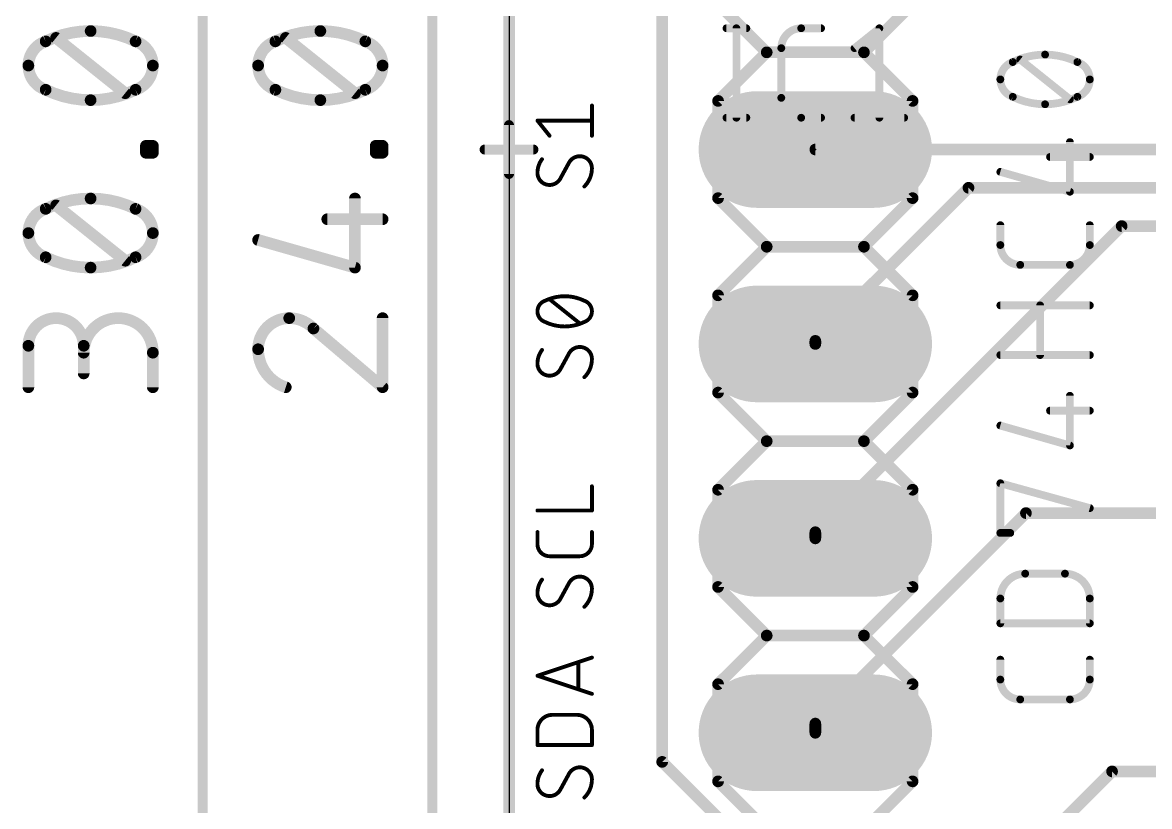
# Model space of a CAD drawing. Extents: x -6 to 135, y -6 to 36.
# Drawn here: x -6.35 to 8.36, y 6.42 to 16.66 of the extents above; entities that cross this region are included whole.
import ezdxf

# ---------------------------------------------------------------- set-up
doc = ezdxf.new("R2010")
doc.units = 0
for name, color, linetype in [('1', 12, 'CONTINUOUS'), ('16', 132, 'CONTINUOUS'), ('17', 110, 'CONTINUOUS'), ('20', 31, 'CONTINUOUS'), ('21', 253, 'CONTINUOUS'), ('23', 53, 'CONTINUOUS'), ('25', 253, 'CONTINUOUS'), ('27', 253, 'CONTINUOUS'), ('47', 253, 'CONTINUOUS'), ('51', 253, 'CONTINUOUS')]:
    doc.layers.add(name, color=color, linetype=linetype)

# ---------------------------------------------------------------- blocks, each defined once
blk = doc.blocks.new('RECT')
blk.add_solid([(-0.5, -0.5), (0.5, -0.5), (-0.5, 0.5), (0.5, 0.5)])
blk = doc.blocks.new('LONGP100')
at = {"const_width": 1}
blk.add_lwpolyline([(-0.5, 0), (0.5, 0)], dxfattribs=at)
at = {"const_width": 0.5}
for points in [[(-0.5, 0.25, 1), (-0.5, -0.25)], [(0.5, -0.25, 1), (0.5, 0.25)]]:
    blk.add_lwpolyline(points, format="xyb", dxfattribs=at)

msp = doc.modelspace()

# ---------------------------------------------------------------- linework, layer by layer
at = {"layer": '1', "const_width": 0.1524}
for points in [[(0, 28), (0, 2)], [(6, 5), (7.875, 6.875)], [(7.875, 6.875), (9.125, 6.875)]]:
    msp.add_lwpolyline(points, dxfattribs=at)
at = {"layer": '1', "const_width": 0.0762}
for points in [[(7.875, 6.9131, 1), (7.875, 6.8369)], [(7.9019, 6.8481, 1), (7.8481, 6.9019)]]:
    msp.add_lwpolyline(points, format="xyb", dxfattribs=at)
at = {"layer": '16', "const_width": 0.1524}
for points in [[(0, 28), (0, 2)], [(2, 7), (2, 25.4)], [(4, 15), (12.5, 15)], [(4, 12.5), (6, 14.5)], [(6, 14.5), (14, 14.5)], [(8, 14), (4, 10)], [(22.952, 14), (8, 14)], [(4, 12.5), (4, 12.46)], [(6.75, 10.25), (4, 7.5)], [(18, 10.25), (6.75, 10.25)], [(4, 10), (4, 9.92)], [(4, 7.5), (4, 7.38)], [(2, 7), (4, 5)]]:
    msp.add_lwpolyline(points, dxfattribs=at)
at = {"layer": '16', "const_width": 0.0762}
for points in [[(4, 15.0381, 1), (4, 14.9619)], [(6, 14.5381, 1), (6, 14.4619)], [(6.0269, 14.4731, 1), (5.9731, 14.5269)], [(8, 14.0381, 1), (8, 13.9619)], [(8.0269, 13.9731, 1), (7.9731, 14.0269)], [(4.0381, 12.5, 1), (3.9619, 12.5)], [(3.9731, 12.5269, 1), (4.0269, 12.4731)], [(3.9619, 12.46, 1), (4.0381, 12.46)], [(6.75, 10.2881, 1), (6.75, 10.2119)], [(6.7769, 10.2231, 1), (6.7231, 10.2769)], [(4.0381, 10, 1), (3.9619, 10)], [(3.9731, 10.0269, 1), (4.0269, 9.9731)], [(3.9619, 9.92, 1), (4.0381, 9.92)], [(4.0381, 7.5, 1), (3.9619, 7.5)], [(3.9731, 7.5269, 1), (4.0269, 7.4731)], [(3.9619, 7.38, 1), (4.0381, 7.38)], [(2.0269, 7.0269, 1), (1.9731, 6.9731)], [(1.9619, 7, 1), (2.0381, 7)]]:
    msp.add_lwpolyline(points, format="xyb", dxfattribs=at)
at = {"layer": '20'}
msp.add_line((0, 28), (0, 2), dxfattribs=at)
at = {"layer": '21', "const_width": 0.1524}
for points in [[(3.365, 16.27), (2.73, 16.905)], [(5.27, 16.905), (4.635, 16.27)], [(2.73, 15.635), (3.365, 16.27)], [(3.365, 16.27), (4.635, 16.27)], [(4.635, 16.27), (5.27, 15.635)], [(2.73, 14.365), (2.73, 15.635)], [(5.27, 15.635), (5.27, 14.365)], [(3.365, 13.73), (2.73, 14.365)], [(5.27, 14.365), (4.635, 13.73)], [(2.73, 13.095), (3.365, 13.73)], [(3.365, 13.73), (4.635, 13.73)], [(4.635, 13.73), (5.27, 13.095)], [(2.73, 11.825), (2.73, 13.095)], [(5.27, 13.095), (5.27, 11.825)], [(2.73, 11.825), (3.365, 11.19)], [(4.635, 11.19), (5.27, 11.825)], [(2.73, 10.555), (3.365, 11.19)], [(3.365, 11.19), (4.635, 11.19)], [(4.635, 11.19), (5.27, 10.555)], [(2.73, 9.285), (2.73, 10.555)], [(5.27, 10.555), (5.27, 9.285)], [(3.365, 8.65), (2.73, 9.285)], [(5.27, 9.285), (4.635, 8.65)], [(2.73, 8.015), (3.365, 8.65)], [(3.365, 8.65), (4.635, 8.65)], [(4.635, 8.65), (5.27, 8.015)], [(2.73, 6.745), (2.73, 8.015)], [(5.27, 8.015), (5.27, 6.745)], [(3.365, 6.11), (2.73, 6.745)], [(5.27, 6.745), (4.635, 6.11)]]:
    msp.add_lwpolyline(points, dxfattribs=at)
at = {"layer": '21', "const_width": 0.0762}
for points in [[(3.365, 16.3081, 1), (3.365, 16.2319)], [(3.3919, 16.2431, 1), (3.3381, 16.2969)], [(3.3381, 16.2431, 1), (3.3919, 16.2969)], [(4.6619, 16.2969, 1), (4.6081, 16.2431)], [(4.6081, 16.2969, 1), (4.6619, 16.2431)], [(4.635, 16.2319, 1), (4.635, 16.3081)], [(2.7681, 15.635, 1), (2.6919, 15.635)], [(2.7031, 15.6619, 1), (2.7569, 15.6081)], [(5.3081, 15.635, 1), (5.2319, 15.635)], [(5.2431, 15.6081, 1), (5.2969, 15.6619)], [(2.7569, 14.3919, 1), (2.7031, 14.3381)], [(5.2969, 14.3381, 1), (5.2431, 14.3919)], [(2.6919, 14.365, 1), (2.7681, 14.365)], [(5.2319, 14.365, 1), (5.3081, 14.365)], [(3.365, 13.7681, 1), (3.365, 13.6919)], [(3.3919, 13.7031, 1), (3.3381, 13.7569)], [(3.3381, 13.7031, 1), (3.3919, 13.7569)], [(4.6619, 13.7569, 1), (4.6081, 13.7031)], [(4.6081, 13.7569, 1), (4.6619, 13.7031)], [(4.635, 13.6919, 1), (4.635, 13.7681)], [(2.7681, 13.095, 1), (2.6919, 13.095)], [(2.7031, 13.1219, 1), (2.7569, 13.0681)], [(5.3081, 13.095, 1), (5.2319, 13.095)], [(5.2431, 13.0681, 1), (5.2969, 13.1219)], [(2.6919, 11.825, 1), (2.7681, 11.825)], [(2.7569, 11.8519, 1), (2.7031, 11.7981)], [(5.2319, 11.825, 1), (5.3081, 11.825)], [(5.2969, 11.7981, 1), (5.2431, 11.8519)], [(3.365, 11.2281, 1), (3.365, 11.1519)], [(3.3919, 11.1631, 1), (3.3381, 11.2169)], [(3.3381, 11.1631, 1), (3.3919, 11.2169)], [(4.6619, 11.2169, 1), (4.6081, 11.1631)], [(4.6081, 11.2169, 1), (4.6619, 11.1631)], [(4.635, 11.1519, 1), (4.635, 11.2281)], [(2.7681, 10.555, 1), (2.6919, 10.555)], [(2.7031, 10.5819, 1), (2.7569, 10.5281)], [(5.3081, 10.555, 1), (5.2319, 10.555)], [(5.2431, 10.5281, 1), (5.2969, 10.5819)], [(2.6919, 9.285, 1), (2.7681, 9.285)], [(2.7569, 9.3119, 1), (2.7031, 9.2581)], [(5.2319, 9.285, 1), (5.3081, 9.285)], [(5.2969, 9.2581, 1), (5.2431, 9.3119)], [(3.365, 8.6881, 1), (3.365, 8.6119)], [(3.3919, 8.6231, 1), (3.3381, 8.6769)], [(3.3381, 8.6231, 1), (3.3919, 8.6769)], [(4.6619, 8.6769, 1), (4.6081, 8.6231)], [(4.6081, 8.6769, 1), (4.6619, 8.6231)], [(4.635, 8.6119, 1), (4.635, 8.6881)], [(2.7681, 8.015, 1), (2.6919, 8.015)], [(2.7031, 8.0419, 1), (2.7569, 7.9881)], [(5.3081, 8.015, 1), (5.2319, 8.015)], [(5.2431, 7.9881, 1), (5.2969, 8.0419)], [(2.6919, 6.745, 1), (2.7681, 6.745)], [(2.7569, 6.7719, 1), (2.7031, 6.7181)], [(5.2319, 6.745, 1), (5.3081, 6.745)], [(5.2969, 6.7181, 1), (5.2431, 6.7719)]]:
    msp.add_lwpolyline(points, format="xyb", dxfattribs=at)
at = {"layer": '23'}
msp.add_point((4, 15), dxfattribs=at)
at = {"layer": '25'}
for points, const_width in [([(2.8394, 16.5842), (3.099, 16.5842)], 0.1016), ([(2.9692, 16.5842), (2.9692, 15.4158)], 0.1016), ([(3.8154, 16.5842), (4.075, 16.5842)], 0.1016), ([(4.5115, 16.3246), (4.8361, 16.5842)], 0.1016), ([(4.8361, 16.5842), (4.8361, 15.4158)], 0.1016), ([(3.5557, 15.6754), (3.5557, 16.3246)], 0.1016), ([(1.0826, 15.1803), (1.0826, 15.5754)], 0.0508), ([(2.8394, 15.4158), (3.099, 15.4158)], 0.1016), ([(4.075, 15.4158), (3.8154, 15.4158)], 0.1016), ([(4.5115, 15.4158), (5.1606, 15.4158)], 0.1016), ([(0.5294, 15.1803), (0.3714, 15.3779)], 0.0508), ([(0.3714, 15.3779), (1.0826, 15.3779)], 0.0508), ([(0.7863, 14.8335), (0.6677, 14.6162)], 0.0508), ([(0.9246, 12.7278), (0.5294, 13.0439)], 0.0508), ([(0.7863, 12.3415), (0.6677, 12.1242)], 0.0508), ([(1.0826, 10.2839), (1.0826, 10.6)], 0.0508), ([(0.3714, 10.2839), (1.0826, 10.2839)], 0.0508), ([(0.3714, 9.8446), (0.3714, 10.0026)], 0.0508), ([(1.0826, 10.0026), (1.0826, 9.8446)], 0.0508), ([(0.9246, 9.6865), (0.5294, 9.6865)], 0.0508), ([(0.7863, 9.3415), (0.6677, 9.1242)], 0.0508), ([(0.3714, 8.1254), (1.0826, 8.3625)], 0.0508), ([(0.9048, 8.3032), (0.9048, 7.9476)], 0.0508), ([(1.0826, 7.8883), (0.3714, 8.1254)], 0.0508), ([(0.569, 7.6143), (0.885, 7.6143)], 0.0508), ([(0.3714, 7.2192), (0.3714, 7.4168)], 0.0508), ([(1.0826, 7.4168), (1.0826, 7.2192)], 0.0508), ([(1.0826, 7.2192), (0.3714, 7.2192)], 0.0508), ([(0.7863, 6.8495), (0.6677, 6.6322)], 0.0508)]:
    msp.add_lwpolyline(points, dxfattribs=dict(at, const_width=const_width))
for points, const_width in [([(2.8394, 16.6096, 1), (2.8394, 16.5588)], 0.0508), ([(2.9946, 16.5842, 1), (2.9438, 16.5842)], 0.0508), ([(3.099, 16.5588, 1), (3.099, 16.6096)], 0.0508), ([(3.8154, 16.5842, 0.4142), (3.5557, 16.3246)], 0.1016), ([(3.8154, 16.6096, 1), (3.8154, 16.5588)], 0.0508), ([(3.8154, 16.5588, 1), (3.8154, 16.6096)], 0.0508), ([(4.075, 16.5588, 1), (4.075, 16.6096)], 0.0508), ([(4.8615, 16.5842, 1), (4.8107, 16.5842)], 0.0508), ([(4.8519, 16.5644, 1), (4.8202, 16.604)], 0.0508), ([(3.5811, 16.3246, 1), (3.5303, 16.3246)], 0.0508), ([(3.5303, 16.3246, 1), (3.5811, 16.3246)], 0.0508), ([(4.4957, 16.3444, 1), (4.5274, 16.3047)], 0.0508), ([(1.0953, 15.5754, 1), (1.0699, 15.5754)], 0.0254), ([(3.5557, 15.6754, 0.4142), (3.8154, 15.4158)], 0.1016), ([(3.5811, 15.6754, 1), (3.5303, 15.6754)], 0.0508), ([(3.5303, 15.6754, 1), (3.5811, 15.6754)], 0.0508), ([(2.8394, 15.4412, 1), (2.8394, 15.3904)], 0.0508), ([(3.099, 15.3904, 1), (3.099, 15.4412)], 0.0508), ([(3.8154, 15.4412, 1), (3.8154, 15.3904)], 0.0508), ([(3.8154, 15.3904, 1), (3.8154, 15.4412)], 0.0508), ([(4.075, 15.3904, 1), (4.075, 15.4412)], 0.0508), ([(4.5115, 15.4412, 1), (4.5115, 15.3904)], 0.0508), ([(5.1606, 15.3904, 1), (5.1606, 15.4412)], 0.0508), ([(0.3813, 15.3858, 1), (0.3615, 15.37)], 0.0254), ([(0.3714, 15.3906, 1), (0.3714, 15.3652)], 0.0254), ([(1.0826, 15.3652, 1), (1.0826, 15.3906)], 0.0254), ([(2.9438, 15.4158, 1), (2.9946, 15.4158)], 0.0508), ([(4.8107, 15.4158, 1), (4.8615, 15.4158)], 0.0508), ([(0.5195, 15.1724, 1), (0.5394, 15.1883)], 0.0254), ([(1.0699, 15.1803, 1), (1.0953, 15.1803)], 0.0254), ([(0.4307, 14.873, 0.1623), (0.3714, 14.6952)], 0.0508), ([(0.4408, 14.8654, 1), (0.4205, 14.8806)], 0.0254), ([(0.9246, 14.9125, 0.2656), (0.7863, 14.8335)], 0.0508), ([(1.0826, 14.7545, 0.4142), (0.9246, 14.9125)], 0.0508), ([(0.9246, 14.9252, 1), (0.9246, 14.8998)], 0.0254), ([(0.9246, 14.8998, 1), (0.9246, 14.9252)], 0.0254), ([(0.3714, 14.6952, 0.4142), (0.5294, 14.5372)], 0.0508), ([(0.3841, 14.6952, 1), (0.3587, 14.6952)], 0.0254), ([(0.7753, 14.8399, 1), (0.7972, 14.827)], 0.0254), ([(0.7974, 14.8274, 1), (0.7751, 14.8396)], 0.0254), ([(0.9838, 14.5174, 0.2), (1.0826, 14.7545)], 0.0508), ([(1.0953, 14.7545, 1), (1.0699, 14.7545)], 0.0254), ([(1.0699, 14.7545, 1), (1.0953, 14.7545)], 0.0254), ([(0.3587, 14.6952, 1), (0.3841, 14.6952)], 0.0254), ([(0.5294, 14.5372, 0.2656), (0.6677, 14.6162)], 0.0508), ([(0.6566, 14.6223, 1), (0.6789, 14.6101)], 0.0254), ([(0.6787, 14.6097, 1), (0.6568, 14.6226)], 0.0254), ([(0.5294, 14.5499, 1), (0.5294, 14.5245)], 0.0254), ([(0.5294, 14.5245, 1), (0.5294, 14.5499)], 0.0254), ([(0.9749, 14.5264, 1), (0.9928, 14.5084)], 0.0254), ([(0.727, 13.0834, 0.1139), (0.4702, 13.0242)], 0.0508), ([(0.9838, 13.0242, 0.1139), (0.727, 13.0834)], 0.0508), ([(0.727, 13.0961, 1), (0.727, 13.0707)], 0.0254), ([(0.727, 13.0707, 1), (0.727, 13.0961)], 0.0254), ([(0.4702, 13.0242, 0.3205), (0.3714, 12.8859)], 0.0508), ([(0.4646, 13.0356, 1), (0.4757, 13.0128)], 0.0254), ([(0.4743, 13.0122, 1), (0.4661, 13.0362)], 0.0254), ([(0.5374, 13.0539, 1), (0.5215, 13.034)], 0.0254), ([(1.0826, 12.8859, 0.3205), (0.9838, 13.0242)], 0.0508), ([(0.9879, 13.0362, 1), (0.9797, 13.0122)], 0.0254), ([(0.9783, 13.0128, 1), (0.9894, 13.0356)], 0.0254), ([(0.3714, 12.8859, 0.3205), (0.4702, 12.7476)], 0.0508), ([(0.3841, 12.8859, 1), (0.3587, 12.8859)], 0.0254), ([(0.3587, 12.8859, 1), (0.3841, 12.8859)], 0.0254), ([(0.9838, 12.7476, 0.3205), (1.0826, 12.8859)], 0.0508), ([(1.0953, 12.8859, 1), (1.0699, 12.8859)], 0.0254), ([(1.0699, 12.8859, 1), (1.0953, 12.8859)], 0.0254), ([(0.4702, 12.7476, 0.1139), (0.727, 12.6883)], 0.0508), ([(0.4757, 12.759, 1), (0.4646, 12.7362)], 0.0254), ([(0.4661, 12.7356, 1), (0.4743, 12.7596)], 0.0254), ([(0.727, 12.6883, 0.1139), (0.9838, 12.7476)], 0.0508), ([(0.727, 12.701, 1), (0.727, 12.6756)], 0.0254), ([(0.727, 12.6756, 1), (0.727, 12.701)], 0.0254), ([(0.9166, 12.7179, 1), (0.9325, 12.7378)], 0.0254), ([(0.9797, 12.7596, 1), (0.9879, 12.7356)], 0.0254), ([(0.9894, 12.7362, 1), (0.9783, 12.759)], 0.0254), ([(0.4307, 12.381, 0.1623), (0.3714, 12.2032)], 0.0508), ([(0.4408, 12.3734, 1), (0.4205, 12.3886)], 0.0254), ([(0.9246, 12.4205, 0.2656), (0.7863, 12.3415)], 0.0508), ([(0.7974, 12.3354, 1), (0.7751, 12.3476)], 0.0254), ([(1.0826, 12.2625, 0.4142), (0.9246, 12.4205)], 0.0508), ([(0.9246, 12.4332, 1), (0.9246, 12.4078)], 0.0254), ([(0.9246, 12.4078, 1), (0.9246, 12.4332)], 0.0254), ([(0.3714, 12.2032, 0.4142), (0.5294, 12.0452)], 0.0508), ([(0.3841, 12.2032, 1), (0.3587, 12.2032)], 0.0254), ([(0.3587, 12.2032, 1), (0.3841, 12.2032)], 0.0254), ([(0.7753, 12.3479, 1), (0.7972, 12.335)], 0.0254), ([(0.9838, 12.0254, 0.2), (1.0826, 12.2625)], 0.0508), ([(1.0953, 12.2625, 1), (1.0699, 12.2625)], 0.0254), ([(1.0699, 12.2625, 1), (1.0953, 12.2625)], 0.0254), ([(0.5294, 12.0452, 0.2656), (0.6677, 12.1242)], 0.0508), ([(0.5294, 12.0579, 1), (0.5294, 12.0325)], 0.0254), ([(0.5294, 12.0325, 1), (0.5294, 12.0579)], 0.0254), ([(0.6566, 12.1303, 1), (0.6789, 12.1181)], 0.0254), ([(0.6787, 12.1177, 1), (0.6568, 12.1306)], 0.0254), ([(0.9749, 12.0344, 1), (0.9928, 12.0164)], 0.0254), ([(1.0953, 10.6, 1), (1.0699, 10.6)], 0.0254), ([(0.3714, 10.2966, 1), (0.3714, 10.2712)], 0.0254), ([(1.0826, 10.2712, 1), (1.0826, 10.2966)], 0.0254), ([(1.0699, 10.2839, 1), (1.0953, 10.2839)], 0.0254), ([(0.3841, 10.0026, 1), (0.3587, 10.0026)], 0.0254), ([(1.0953, 10.0026, 1), (1.0699, 10.0026)], 0.0254), ([(0.3714, 9.8446, 0.4142), (0.5294, 9.6865)], 0.0508), ([(0.3841, 9.8446, 1), (0.3587, 9.8446)], 0.0254), ([(0.9246, 9.6865, 0.4142), (1.0826, 9.8446)], 0.0508), ([(1.0953, 9.8446, 1), (1.0699, 9.8446)], 0.0254), ([(0.3587, 9.8446, 1), (0.3841, 9.8446)], 0.0254), ([(1.0699, 9.8446, 1), (1.0953, 9.8446)], 0.0254), ([(0.5294, 9.6992, 1), (0.5294, 9.6738)], 0.0254), ([(0.5294, 9.6738, 1), (0.5294, 9.6992)], 0.0254), ([(0.9246, 9.6992, 1), (0.9246, 9.6738)], 0.0254), ([(0.9246, 9.6738, 1), (0.9246, 9.6992)], 0.0254), ([(0.9246, 9.4205, 0.2656), (0.7863, 9.3415)], 0.0508), ([(1.0826, 9.2625, 0.4142), (0.9246, 9.4205)], 0.0508), ([(0.9246, 9.4332, 1), (0.9246, 9.4078)], 0.0254), ([(0.9246, 9.4078, 1), (0.9246, 9.4332)], 0.0254), ([(0.4307, 9.381, 0.1623), (0.3714, 9.2032)], 0.0508), ([(0.4408, 9.3734, 1), (0.4205, 9.3886)], 0.0254), ([(0.7753, 9.3479, 1), (0.7972, 9.335)], 0.0254), ([(0.7974, 9.3354, 1), (0.7751, 9.3476)], 0.0254), ([(0.9838, 9.0254, 0.2), (1.0826, 9.2625)], 0.0508), ([(1.0953, 9.2625, 1), (1.0699, 9.2625)], 0.0254), ([(1.0699, 9.2625, 1), (1.0953, 9.2625)], 0.0254), ([(0.3714, 9.2032, 0.4142), (0.5294, 9.0452)], 0.0508), ([(0.3841, 9.2032, 1), (0.3587, 9.2032)], 0.0254), ([(0.3587, 9.2032, 1), (0.3841, 9.2032)], 0.0254), ([(0.5294, 9.0452, 0.2656), (0.6677, 9.1242)], 0.0508), ([(0.6566, 9.1303, 1), (0.6789, 9.1181)], 0.0254), ([(0.6787, 9.1177, 1), (0.6568, 9.1306)], 0.0254), ([(0.5294, 9.0579, 1), (0.5294, 9.0325)], 0.0254), ([(0.5294, 9.0325, 1), (0.5294, 9.0579)], 0.0254), ([(0.9749, 9.0344, 1), (0.9928, 9.0164)], 0.0254), ([(0.9175, 8.3032, 1), (0.8921, 8.3032)], 0.0254), ([(1.0866, 8.3504, 1), (1.0786, 8.3745)], 0.0254), ([(0.3754, 8.1375, 1), (0.3674, 8.1134)], 0.0254), ([(0.3674, 8.1375, 1), (0.3754, 8.1134)], 0.0254), ([(0.8921, 7.9476, 1), (0.9175, 7.9476)], 0.0254), ([(1.0786, 7.8763, 1), (1.0866, 7.9004)], 0.0254), ([(0.569, 7.6143, 0.4142), (0.3714, 7.4168)], 0.0508), ([(0.569, 7.627, 1), (0.569, 7.6016)], 0.0254), ([(0.569, 7.6016, 1), (0.569, 7.627)], 0.0254), ([(1.0826, 7.4168, 0.4142), (0.885, 7.6143)], 0.0508), ([(0.885, 7.627, 1), (0.885, 7.6016)], 0.0254), ([(0.885, 7.6016, 1), (0.885, 7.627)], 0.0254), ([(0.3841, 7.4168, 1), (0.3587, 7.4168)], 0.0254), ([(0.3587, 7.4168, 1), (0.3841, 7.4168)], 0.0254), ([(1.0953, 7.4168, 1), (1.0699, 7.4168)], 0.0254), ([(1.0699, 7.4168, 1), (1.0953, 7.4167)], 0.0254), ([(0.3714, 7.2319, 1), (0.3714, 7.2065)], 0.0254), ([(0.3587, 7.2192, 1), (0.3841, 7.2192)], 0.0254), ([(1.0699, 7.2192, 1), (1.0953, 7.2192)], 0.0254), ([(1.0826, 7.2065, 1), (1.0826, 7.2319)], 0.0254), ([(0.9246, 6.9285, 0.2656), (0.7863, 6.8495)], 0.0508), ([(1.0826, 6.7705, 0.4142), (0.9246, 6.9285)], 0.0508), ([(0.9246, 6.9412, 1), (0.9246, 6.9158)], 0.0254), ([(0.9246, 6.9158, 1), (0.9246, 6.9412)], 0.0254), ([(0.4307, 6.889, 0.1623), (0.3714, 6.7112)], 0.0508), ([(0.4408, 6.8814, 1), (0.4205, 6.8966)], 0.0254), ([(0.7753, 6.8559, 1), (0.7972, 6.843)], 0.0254), ([(0.7974, 6.8434, 1), (0.7751, 6.8556)], 0.0254), ([(0.9838, 6.5334, 0.2), (1.0826, 6.7705)], 0.0508), ([(1.0953, 6.7705, 1), (1.0699, 6.7705)], 0.0254), ([(1.0699, 6.7705, 1), (1.0953, 6.7705)], 0.0254), ([(0.3714, 6.7112, 0.4142), (0.5294, 6.5532)], 0.0508), ([(0.3841, 6.7112, 1), (0.3587, 6.7112)], 0.0254), ([(0.3587, 6.7112, 1), (0.3841, 6.7112)], 0.0254), ([(0.5294, 6.5532, 0.2656), (0.6677, 6.6322)], 0.0508), ([(0.6566, 6.6383, 1), (0.6789, 6.6261)], 0.0254), ([(0.6787, 6.6257, 1), (0.6568, 6.6386)], 0.0254), ([(0.5294, 6.5659, 1), (0.5294, 6.5405)], 0.0254), ([(0.5294, 6.5405, 1), (0.5294, 6.5659)], 0.0254), ([(0.9749, 6.5424, 1), (0.9928, 6.5244)], 0.0254)]:
    msp.add_lwpolyline(points, format="xyb", dxfattribs=dict(at, const_width=const_width))
at = {"layer": '27'}
for points, const_width in [([(6.5781, 16.1432, 0.3205), (6.4158, 15.9161)], 0.1016), ([(6.5669, 16.1661, 1), (6.5892, 16.1204)], 0.0508), ([(7, 16.2406, 0.1139), (6.5781, 16.1432)], 0.1016), ([(6.5863, 16.1192, 1), (6.5698, 16.1673)], 0.0508), ([(6.6913, 16.1955, 1), (6.6596, 16.1559)], 0.0508), ([(7.4219, 16.1432, 0.1139), (7, 16.2406)], 0.1016), ([(7, 16.266, 1), (7, 16.2152)], 0.0508), ([(7, 16.2152, 1), (7, 16.266)], 0.0508), ([(7.4302, 16.1673, 1), (7.4137, 16.1192)], 0.0508), ([(7.5842, 15.9161, 0.3205), (7.4219, 16.1432)], 0.1016), ([(7.4108, 16.1204, 1), (7.4331, 16.1661)], 0.0508), ([(6.4158, 15.9161, 0.3205), (6.5781, 15.6889)], 0.1016), ([(6.4412, 15.9161, 1), (6.3904, 15.9161)], 0.0508), ([(6.3904, 15.9161, 1), (6.4412, 15.9161)], 0.0508), ([(7.4219, 15.6889, 0.3205), (7.5842, 15.9161)], 0.1016), ([(7.6096, 15.9161, 1), (7.5588, 15.9161)], 0.0508), ([(7.5588, 15.9161, 1), (7.6096, 15.9161)], 0.0508), ([(6.5892, 15.7117, 1), (6.5669, 15.666)], 0.0508), ([(6.5781, 15.6889, 0.1139), (7, 15.5915)], 0.1016), ([(6.5698, 15.6648, 1), (6.5863, 15.7129)], 0.0508), ([(7, 15.5915, 0.1139), (7.4219, 15.6889)], 0.1016), ([(7, 15.6169, 1), (7, 15.5661)], 0.0508), ([(7, 15.5661, 1), (7, 15.6169)], 0.0508), ([(7.3087, 15.6366, 1), (7.3404, 15.6762)], 0.0508), ([(7.4137, 15.7129, 1), (7.4302, 15.6648)], 0.0508), ([(7.4331, 15.666, 1), (7.4108, 15.7117)], 0.0508), ([(7.35, 15.0976, 1), (7.2992, 15.0976)], 0.0508), ([(7.0649, 14.9283, 1), (7.0649, 14.8775)], 0.0508), ([(7.5842, 14.8775, 1), (7.5842, 14.9283)], 0.0508), ([(6.4228, 14.7326, 1), (6.4088, 14.6837)], 0.0508), ([(7.2992, 14.4485, 1), (7.35, 14.4485)], 0.0508), ([(7.3176, 14.4241, 1), (7.3315, 14.4729)], 0.0508), ([(6.4412, 14.012, 1), (6.3904, 14.012)], 0.0508), ([(7.6096, 14.012, 1), (7.5588, 14.012)], 0.0508), ([(6.4158, 13.7523, 0.4142), (6.6754, 13.4927)], 0.1016), ([(6.4412, 13.7523, 1), (6.3904, 13.7523)], 0.0508), ([(6.3904, 13.7523, 1), (6.4412, 13.7523)], 0.0508), ([(7.3246, 13.4927, 0.4142), (7.5842, 13.7523)], 0.1016), ([(7.6096, 13.7523, 1), (7.5588, 13.7523)], 0.0508), ([(7.5588, 13.7523, 1), (7.6096, 13.7523)], 0.0508), ([(6.6754, 13.5181, 1), (6.6754, 13.4673)], 0.0508), ([(6.6754, 13.4673, 1), (6.6754, 13.5181)], 0.0508), ([(7.3246, 13.5181, 1), (7.3246, 13.4673)], 0.0508), ([(7.3246, 13.4673, 1), (7.3246, 13.5181)], 0.0508), ([(6.4158, 12.9894, 1), (6.4158, 12.9386)], 0.0508), ([(6.9605, 12.964, 1), (6.9097, 12.964)], 0.0508), ([(7.5842, 12.9386, 1), (7.5842, 12.9894)], 0.0508), ([(6.4158, 12.3403, 1), (6.4158, 12.2895)], 0.0508), ([(7.5842, 12.2895, 1), (7.5842, 12.3403)], 0.0508), ([(6.9097, 12.3149, 1), (6.9605, 12.3149)], 0.0508), ([(7.35, 11.7829, 1), (7.2992, 11.7829)], 0.0508), ([(7.0649, 11.6136, 1), (7.0649, 11.5628)], 0.0508), ([(7.5842, 11.5628, 1), (7.5842, 11.6136)], 0.0508), ([(6.4228, 11.4179, 1), (6.4088, 11.369)], 0.0508), ([(7.2992, 11.1338, 1), (7.35, 11.1338)], 0.0508), ([(7.3176, 11.1094, 1), (7.3315, 11.1582)], 0.0508), ([(6.4412, 10.6399, 1), (6.3904, 10.6399)], 0.0508), ([(6.4226, 10.6644, 1), (6.409, 10.6155)], 0.0508), ([(7.5774, 10.2909, 1), (7.591, 10.3398)], 0.0508), ([(6.4158, 10.0162, 1), (6.4158, 9.9654)], 0.0508), ([(6.3904, 9.9908, 1), (6.4412, 9.9908)], 0.0508), ([(6.5456, 9.9654, 1), (6.5456, 10.0162)], 0.0508), ([(6.7404, 9.4588, 0.4142), (6.4158, 9.1343)], 0.1016), ([(6.7404, 9.4842, 1), (6.7404, 9.4334)], 0.0508), ([(6.7404, 9.4334, 1), (6.7404, 9.4842)], 0.0508), ([(7.5842, 9.1343, 0.4142), (7.2596, 9.4588)], 0.1016), ([(7.2596, 9.4842, 1), (7.2596, 9.4334)], 0.0508), ([(7.2596, 9.4334, 1), (7.2596, 9.4842)], 0.0508), ([(6.4412, 9.1343, 1), (6.3904, 9.1343)], 0.0508), ([(6.3904, 9.1343, 1), (6.4412, 9.1343)], 0.0508), ([(7.6096, 9.1343, 1), (7.5588, 9.1343)], 0.0508), ([(7.5588, 9.1343, 1), (7.6096, 9.1343)], 0.0508), ([(6.4158, 8.8351, 1), (6.4158, 8.7843)], 0.0508), ([(6.3904, 8.8097, 1), (6.4412, 8.8097)], 0.0508), ([(7.5588, 8.8097, 1), (7.6096, 8.8097)], 0.0508), ([(7.5842, 8.7843, 1), (7.5842, 8.8351)], 0.0508), ([(6.4412, 8.3351, 1), (6.3904, 8.3351)], 0.0508), ([(7.6096, 8.3351, 1), (7.5588, 8.3351)], 0.0508), ([(6.4158, 8.0754, 0.4142), (6.6754, 7.8158)], 0.1016), ([(6.4412, 8.0754, 1), (6.3904, 8.0754)], 0.0508), ([(6.3904, 8.0754, 1), (6.4412, 8.0754)], 0.0508), ([(7.3246, 7.8158, 0.4142), (7.5842, 8.0754)], 0.1016), ([(7.6096, 8.0754, 1), (7.5588, 8.0754)], 0.0508), ([(7.5588, 8.0754, 1), (7.6096, 8.0754)], 0.0508), ([(6.6754, 7.8412, 1), (6.6754, 7.7904)], 0.0508), ([(6.6754, 7.7904, 1), (6.6754, 7.8412)], 0.0508), ([(7.3246, 7.8412, 1), (7.3246, 7.7904)], 0.0508), ([(7.3246, 7.7904, 1), (7.3246, 7.8412)], 0.0508)]:
    msp.add_lwpolyline(points, format="xyb", dxfattribs=dict(at, const_width=const_width))
at = {"layer": '27', "const_width": 0.1016}
for points in [[(7.3246, 15.6564), (6.6754, 16.1757)], [(7.3246, 14.4485), (7.3246, 15.0976)], [(7.0649, 14.9029), (7.5842, 14.9029)], [(6.4158, 14.7081), (7.3246, 14.4485)], [(6.4158, 13.7523), (6.4158, 14.012)], [(7.5842, 14.012), (7.5842, 13.7523)], [(7.3246, 13.4927), (6.6754, 13.4927)], [(6.4158, 12.964), (7.5842, 12.964)], [(6.9351, 12.3149), (6.9351, 12.964)], [(7.5842, 12.3149), (6.4158, 12.3149)], [(7.3246, 11.1338), (7.3246, 11.7829)], [(7.0649, 11.5882), (7.5842, 11.5882)], [(6.4158, 11.3935), (7.3246, 11.1338)], [(6.4158, 9.9908), (6.4158, 10.6399)], [(6.4158, 10.6399), (7.5842, 10.3154)], [(6.5456, 9.9908), (6.4158, 9.9908)], [(6.7404, 9.4588), (7.2596, 9.4588)], [(6.4158, 8.8097), (6.4158, 9.1343)], [(7.5842, 9.1343), (7.5842, 8.8097)], [(7.5842, 8.8097), (6.4158, 8.8097)], [(6.4158, 8.0754), (6.4158, 8.3351)], [(7.5842, 8.3351), (7.5842, 8.0754)], [(7.3246, 7.8158), (6.6754, 7.8158)]]:
    msp.add_lwpolyline(points, dxfattribs=at)
at = {"layer": '47'}
for points, const_width in [([(-4, 29.935), (-4, 0.065)], 0.13), ([(-1, 3.065), (-1, 26.935)], 0.13), ([(-5.0119, 15.7359), (-5.9151, 16.4584)], 0.1524), ([(-2.0119, 15.7359), (-2.9151, 16.4584)], 0.1524), ([(0, 14.6808), (0, 15.3192)], 0.13), ([(-4.741, 14.9578), (-4.741, 15.0481)], 0.1524), ([(-4.741, 15.0481), (-4.6507, 15.0481)], 0.1524), ([(-4.6507, 14.9578), (-4.741, 14.9578)], 0.1524), ([(-4.6507, 15.0481), (-4.6507, 14.9578)], 0.1524), ([(-1.741, 14.9578), (-1.741, 15.0481)], 0.1524), ([(-1.741, 15.0481), (-1.6507, 15.0481)], 0.1524), ([(-1.6507, 14.9578), (-1.741, 14.9578)], 0.1524), ([(-1.6507, 15.0481), (-1.6507, 14.9578)], 0.1524), ([(-0.3192, 15), (0.3192, 15)], 0.13), ([(-2.0119, 13.4573), (-2.0119, 14.3604)], 0.1524), ([(-5.0119, 13.5476), (-5.9151, 14.2701)], 0.1524), ([(-2.3732, 14.0894), (-1.6507, 14.0894)], 0.1524), ([(-3.2763, 13.8185), (-2.0119, 13.4573)], 0.1524), ([(-1.6507, 11.8941), (-1.6507, 12.7972)], 0.1524), ([(-2.5538, 12.6618), (-1.6507, 11.8941)], 0.1524), ([(-6.2763, 11.8941), (-6.2763, 12.436)], 0.1524), ([(-5.5538, 12.436), (-5.5538, 12.0747)], 0.1524), ([(-4.6507, 11.8941), (-4.6507, 12.3457)], 0.1524)]:
    msp.add_lwpolyline(points, dxfattribs=dict(at, const_width=const_width))
for points, const_width in [([(-6.0505, 16.4133, 0.3205), (-6.2763, 16.0972)], 0.1524), ([(-5.4635, 16.5487, 0.1139), (-6.0505, 16.4133)], 0.1524), ([(-6.0672, 16.4475, 1), (-6.0338, 16.379)], 0.0762), ([(-6.0382, 16.3772, 1), (-6.0629, 16.4493)], 0.0762), ([(-5.8913, 16.4882, 1), (-5.9389, 16.4287)], 0.0762), ([(-4.8765, 16.4133, 0.1139), (-5.4635, 16.5487)], 0.1524), ([(-5.4635, 16.5868, 1), (-5.4635, 16.5106)], 0.0762), ([(-5.4635, 16.5106, 1), (-5.4635, 16.5868)], 0.0762), ([(-4.6507, 16.0972, 0.3205), (-4.8765, 16.4133)], 0.1524), ([(-4.8641, 16.4493, 1), (-4.8888, 16.3772)], 0.0762), ([(-4.8932, 16.379, 1), (-4.8598, 16.4475)], 0.0762), ([(-3.0505, 16.4133, 0.3205), (-3.2763, 16.0972)], 0.1524), ([(-2.4635, 16.5487, 0.1139), (-3.0505, 16.4133)], 0.1524), ([(-3.0672, 16.4475, 1), (-3.0338, 16.379)], 0.0762), ([(-3.0382, 16.3772, 1), (-3.0629, 16.4493)], 0.0762), ([(-2.8913, 16.4882, 1), (-2.9389, 16.4287)], 0.0762), ([(-1.8765, 16.4133, 0.1139), (-2.4635, 16.5487)], 0.1524), ([(-2.4635, 16.5868, 1), (-2.4635, 16.5106)], 0.0762), ([(-2.4635, 16.5106, 1), (-2.4635, 16.5868)], 0.0762), ([(-1.6507, 16.0972, 0.3205), (-1.8765, 16.4133)], 0.1524), ([(-1.8641, 16.4493, 1), (-1.8888, 16.3772)], 0.0762), ([(-1.8932, 16.379, 1), (-1.8598, 16.4475)], 0.0762), ([(-6.2763, 16.0972, 0.3205), (-6.0505, 15.7811)], 0.1524), ([(-6.2382, 16.0972, 1), (-6.3144, 16.0972)], 0.0762), ([(-6.3144, 16.0972, 1), (-6.2382, 16.0972)], 0.0762), ([(-4.8765, 15.7811, 0.3205), (-4.6507, 16.0972)], 0.1524), ([(-4.6126, 16.0972, 1), (-4.6888, 16.0972)], 0.0762), ([(-4.6888, 16.0972, 1), (-4.6126, 16.0972)], 0.0762), ([(-3.2763, 16.0972, 0.3205), (-3.0505, 15.7811)], 0.1524), ([(-3.2382, 16.0972, 1), (-3.3144, 16.0972)], 0.0762), ([(-3.3144, 16.0972, 1), (-3.2382, 16.0972)], 0.0762), ([(-1.8765, 15.7811, 0.3205), (-1.6507, 16.0972)], 0.1524), ([(-1.6126, 16.0972, 1), (-1.6888, 16.0972)], 0.0762), ([(-1.6888, 16.0972, 1), (-1.6126, 16.0972)], 0.0762), ([(-6.0505, 15.7811, 0.1139), (-5.4635, 15.6456)], 0.1524), ([(-6.0338, 15.8153, 1), (-6.0672, 15.7468)], 0.0762), ([(-6.0629, 15.745, 1), (-6.0382, 15.8171)], 0.0762), ([(-5.4635, 15.6456, 0.1139), (-4.8765, 15.7811)], 0.1524), ([(-5.0357, 15.7062, 1), (-4.9881, 15.7657)], 0.0762), ([(-4.8888, 15.8171, 1), (-4.8641, 15.745)], 0.0762), ([(-4.8598, 15.7468, 1), (-4.8932, 15.8153)], 0.0762), ([(-3.0505, 15.7811, 0.1139), (-2.4635, 15.6456)], 0.1524), ([(-3.0338, 15.8153, 1), (-3.0672, 15.7468)], 0.0762), ([(-3.0629, 15.745, 1), (-3.0382, 15.8171)], 0.0762), ([(-2.4635, 15.6456, 0.1139), (-1.8765, 15.7811)], 0.1524), ([(-2.0357, 15.7062, 1), (-1.9881, 15.7657)], 0.0762), ([(-1.8888, 15.8171, 1), (-1.8641, 15.745)], 0.0762), ([(-1.8598, 15.7468, 1), (-1.8932, 15.8153)], 0.0762), ([(-5.4635, 15.6837, 1), (-5.4635, 15.6075)], 0.0762), ([(-5.4635, 15.6075, 1), (-5.4635, 15.6837)], 0.0762), ([(-2.4635, 15.6837, 1), (-2.4635, 15.6075)], 0.0762), ([(-2.4635, 15.6075, 1), (-2.4635, 15.6837)], 0.0762), ([(0.0325, 15.3192, 1), (-0.0325, 15.3192)], 0.065), ([(-4.7029, 15.0481, 1), (-4.7791, 15.0481)], 0.0762), ([(-4.741, 15.0862, 1), (-4.741, 15.01)], 0.0762), ([(-4.741, 14.9959, 1), (-4.741, 14.9197)], 0.0762), ([(-4.6126, 15.0481, 1), (-4.6888, 15.0481)], 0.0762), ([(-4.6507, 15.01, 1), (-4.6507, 15.0862)], 0.0762), ([(-4.6507, 14.9197, 1), (-4.6507, 14.9959)], 0.0762), ([(-1.7029, 15.0481, 1), (-1.7791, 15.0481)], 0.0762), ([(-1.741, 15.0862, 1), (-1.741, 15.01)], 0.0762), ([(-1.741, 14.9959, 1), (-1.741, 14.9197)], 0.0762), ([(-1.6126, 15.0481, 1), (-1.6888, 15.0481)], 0.0762), ([(-1.6507, 15.01, 1), (-1.6507, 15.0862)], 0.0762), ([(-1.6507, 14.9197, 1), (-1.6507, 14.9959)], 0.0762), ([(-0.3192, 15.0325, 1), (-0.3192, 14.9675)], 0.065), ([(0.3192, 14.9675, 1), (0.3192, 15.0325)], 0.065), ([(-4.7791, 14.9578, 1), (-4.7029, 14.9578)], 0.0762), ([(-4.6888, 14.9578, 1), (-4.6126, 14.9578)], 0.0762), ([(-1.7791, 14.9578, 1), (-1.7029, 14.9578)], 0.0762), ([(-1.6888, 14.9578, 1), (-1.6126, 14.9578)], 0.0762), ([(-0.0325, 14.6808, 1), (0.0325, 14.6808)], 0.065), ([(-5.4635, 14.3604, 0.1139), (-6.0505, 14.2249)], 0.1524), ([(-4.8765, 14.2249, 0.1139), (-5.4635, 14.3604)], 0.1524), ([(-5.4635, 14.3985, 1), (-5.4635, 14.3223)], 0.0762), ([(-5.4635, 14.3223, 1), (-5.4635, 14.3985)], 0.0762), ([(-1.9738, 14.3604, 1), (-2.05, 14.3604)], 0.0762), ([(-6.0505, 14.2249, 0.3205), (-6.2763, 13.9088)], 0.1524), ([(-6.0672, 14.2591, 1), (-6.0338, 14.1906)], 0.0762), ([(-6.0382, 14.1889, 1), (-6.0629, 14.2609)], 0.0762), ([(-5.8913, 14.2998, 1), (-5.9389, 14.2403)], 0.0762), ([(-4.6507, 13.9088, 0.3205), (-4.8765, 14.2249)], 0.1524), ([(-4.8641, 14.2609, 1), (-4.8888, 14.1889)], 0.0762), ([(-4.8932, 14.1906, 1), (-4.8598, 14.2591)], 0.0762), ([(-2.3732, 14.1275, 1), (-2.3732, 14.0513)], 0.0762), ([(-1.6507, 14.0513, 1), (-1.6507, 14.1275)], 0.0762), ([(-6.2763, 13.9088, 0.3205), (-6.0505, 13.5927)], 0.1524), ([(-6.2382, 13.9088, 1), (-6.3144, 13.9088)], 0.0762), ([(-4.8765, 13.5927, 0.3205), (-4.6507, 13.9088)], 0.1524), ([(-4.6126, 13.9088, 1), (-4.6888, 13.9088)], 0.0762), ([(-6.3144, 13.9088, 1), (-6.2382, 13.9088)], 0.0762), ([(-4.6888, 13.9088, 1), (-4.6126, 13.9088)], 0.0762), ([(-3.2658, 13.8551, 1), (-3.2868, 13.7819)], 0.0762), ([(-6.0338, 13.627, 1), (-6.0672, 13.5585)], 0.0762), ([(-6.0505, 13.5927, 0.1139), (-5.4635, 13.4573)], 0.1524), ([(-6.0629, 13.5567, 1), (-6.0382, 13.6288)], 0.0762), ([(-5.4635, 13.4573, 0.1139), (-4.8765, 13.5927)], 0.1524), ([(-5.0357, 13.5178, 1), (-4.9881, 13.5773)], 0.0762), ([(-4.8888, 13.6288, 1), (-4.8641, 13.5567)], 0.0762), ([(-4.8598, 13.5585, 1), (-4.8932, 13.627)], 0.0762), ([(-5.4635, 13.4953, 1), (-5.4635, 13.4192)], 0.0762), ([(-5.4635, 13.4192, 1), (-5.4635, 13.4953)], 0.0762), ([(-2.05, 13.4573, 1), (-1.9738, 13.4573)], 0.0762), ([(-2.0224, 13.4206, 1), (-2.0015, 13.4939)], 0.0762), ([(-5.5538, 12.436, 1), (-6.2763, 12.436)], 0.1524), ([(-4.6507, 12.3457, 1), (-5.5538, 12.3457)], 0.1524), ([(-2.8699, 12.7972, 0.4142), (-3.2763, 12.3908)], 0.1524), ([(-2.5538, 12.6618, 0.2053), (-2.8699, 12.7972)], 0.1524), ([(-2.8699, 12.8353, 1), (-2.8699, 12.7591)], 0.0762), ([(-2.8699, 12.7591, 1), (-2.8699, 12.8353)], 0.0762), ([(-1.6126, 12.7972, 1), (-1.6888, 12.7972)], 0.0762), ([(-2.5291, 12.6908, 1), (-2.5785, 12.6327)], 0.0762), ([(-2.5814, 12.6355, 1), (-2.5262, 12.688)], 0.0762), ([(-6.2382, 12.436, 1), (-6.3144, 12.436)], 0.0762), ([(-5.5157, 12.436, 1), (-5.5919, 12.436)], 0.0762), ([(-6.3144, 12.436, 1), (-6.2382, 12.436)], 0.0762), ([(-5.5919, 12.436, 1), (-5.5157, 12.436)], 0.0762), ([(-5.5919, 12.3457, 1), (-5.5157, 12.3457)], 0.0762), ([(-4.6126, 12.3457, 1), (-4.6888, 12.3457)], 0.0762), ([(-4.6888, 12.3457, 1), (-4.6126, 12.3457)], 0.0762), ([(-3.2763, 12.3908, 0.3252), (-2.9151, 11.8941)], 0.1524), ([(-3.2382, 12.3908, 1), (-3.3144, 12.3908)], 0.0762), ([(-3.3144, 12.3908, 1), (-3.2382, 12.3908)], 0.0762), ([(-5.5919, 12.0747, 1), (-5.5157, 12.0747)], 0.0762), ([(-6.3144, 11.8941, 1), (-6.2382, 11.8941)], 0.0762), ([(-4.6888, 11.8941, 1), (-4.6126, 11.8941)], 0.0762), ([(-2.9268, 11.8579, 1), (-2.9033, 11.9304)], 0.0762), ([(-1.6888, 11.8941, 1), (-1.6126, 11.8941)], 0.0762), ([(-1.6754, 11.8651, 1), (-1.626, 11.9232)], 0.0762)]:
    msp.add_lwpolyline(points, format="xyb", dxfattribs=dict(at, const_width=const_width))

# ---------------------------------------------------------------- block references
at = {"layer": '17', "xscale": 1.524, "yscale": 1.524, "rotation": 180}
for p in [(4, 15), (4, 15), (4, 12.46), (4, 12.46), (4, 9.92), (4, 9.92), (4, 7.38), (4, 7.38)]:
    msp.add_blockref('LONGP100', p, dxfattribs=at)
at = {"layer": '51', "xscale": 0.508, "yscale": 0.508, "rotation": 90}
for p in [(4, 15), (4, 12.46), (4, 9.92), (4, 7.38)]:
    msp.add_blockref('RECT', p, dxfattribs=at)

doc.saveas('drawing.dxf')
